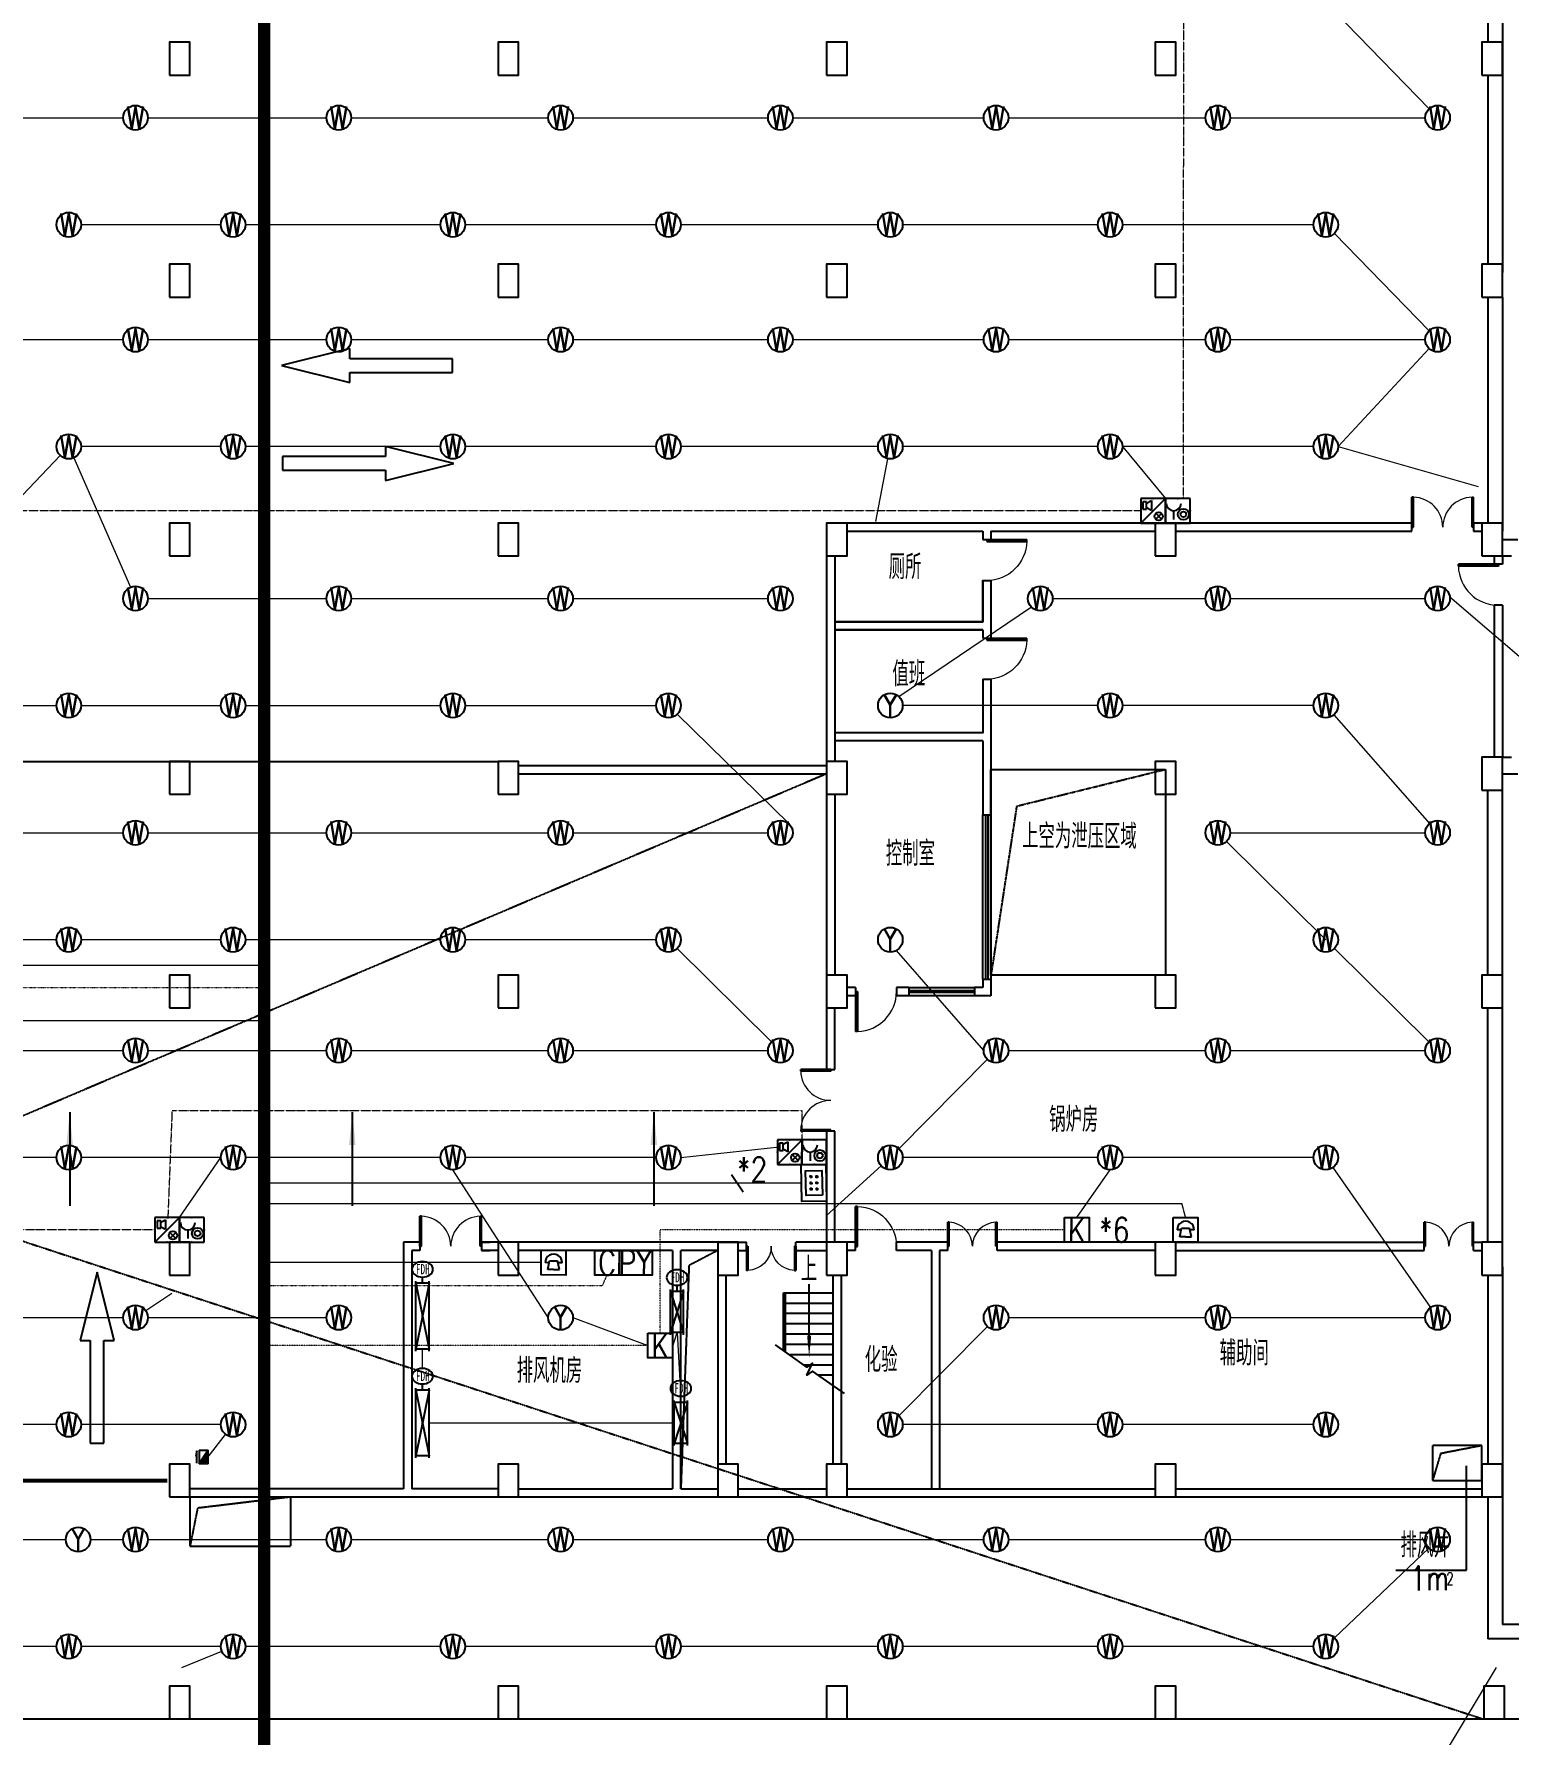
# Model space of a CAD drawing. Extents: x -781653 to 929899, y -292639 to -18670.
# Drawn here: x 219407 to 255291, y -207773 to -166402 of the extents above; entities that cross this region are included whole.
import ezdxf
from ezdxf.enums import TextEntityAlignment as Align

# ---------------------------------------------------------------- set-up
doc = ezdxf.new("R2010")
doc.units = 0
doc.header["$LTSCALE"] = 10
doc.header["$MEASUREMENT"] = 0
for name, pattern in [('ACAD_ISO11W100', [33.5, 12, -3, 12, -3, 0.5, -3]), ('DASH', [0.35, 0.25, -0.1]), ('DASHDOT', [1, 0.5, -0.25, 0, -0.25]), ('DASHED', [0.75, 0.5, -0.25]), ('DIVIDE2', [0.625, 0.25, -0.125, 0, -0.125, 0, -0.125])]:
    doc.linetypes.add(name, pattern=pattern)
doc.layers.get('0').update_dxf_attribs({"linetype": 'CONTINUOUS'})
for name, color, linetype in [('A-STAIRS', 9, 'CONTINUOUS'), ('AC-DUCT', 4, 'CONTINUOUS'), ('COLUMN', 1, 'CONTINUOUS'), ('DIM_ELEV', 3, 'CONTINUOUS'), ('DIM_SYMB', 3, 'CONTINUOUS'), ('K-防火阀', 7, 'CONTINUOUS'), ('RD-equip', 3, 'CONTINUOUS'), ('RD-text', 4, 'CONTINUOUS'), ('STAIR', 9, 'CONTINUOUS'), ('TEXT', 7, 'CONTINUOUS'), ('wall', 8, 'CONTINUOUS'), ('WINDOW', 4, 'CONTINUOUS'), ('结构墙', 7, 'CONTINUOUS'), ('行车方向', 4, 'CONTINUOUS'), ('行车线', 207, 'CONTINUOUS')]:
    doc.layers.add(name, color=color, linetype=linetype)
doc.layers.add('RD-line', color=2, linetype='CONTINUOUS', lineweight=0)
doc.styles.add('FS1', font='txt4', dxfattribs={"width": 0.8, "bigfont": 'fstxt'})
doc.styles.add('FS2', font='tjromans.shx', dxfattribs={"width": 0.8, "bigfont": 'tjhztxt.shx'})
doc.styles.add('K-KHZ', font='', dxfattribs={"width": 0.8})
doc.styles.get("Standard").update_dxf_attribs({"font": 'GBENOR', "bigfont": 'GBCBIG'})
doc.styles.get('K-KHZ').set_extended_font_data('SimSun')

# ---------------------------------------------------------------- blocks, each defined once
blk = doc.blocks.new('$DorLib2D$00000002')
for p, q in [((-0.5, 0), (-0.5, 0.4875)), ((-0.475, 0.4875), (-0.5, 0.4875)), ((-0.475, 0), (-0.475, 0.4875)), ((0.475, 0), (0.475, 0.4875)), ((0.475, 0.4875), (0.5, 0.4875)), ((0.5, 0), (0.5, 0.4875)), ((-0.5, 0), (-0.475, 0)), ((0.5, 0), (0.475, 0))]:
    blk.add_line(p, q)
at = {"lineweight": 13}
for centre, start, end in [((-0.4875, 0), 0, 88.53072), ((0.4875, 0), 91.46928, 180)]:
    blk.add_arc(centre, 0.4875, start, end, dxfattribs=at)
blk = doc.blocks.new('A$C24C54C7C')
at = {"layer": 'DIM_SYMB', "linetype": 'ByBlock'}
blk.add_lwpolyline([(1681, 0), (903, 550), (766, 454), (902, 743), (765, 647), (0, 1188)], dxfattribs=at)
at = {"layer": 'STAIR', "linetype": 'ByBlock'}
for p, q in [((196, 2455), (1396, 2455)), ((196, 1049), (196, 2455)), ((196, 2205), (1396, 2205)), ((246, 1014), (246, 2455)), ((196, 1955), (1396, 1955)), ((196, 1705), (1396, 1705)), ((196, 1455), (1396, 1455)), ((196, 1205), (1396, 1205)), ((330, 955), (1396, 955)), ((683, 705), (1396, 705)), ((1037, 455), (1396, 455))]:
    blk.add_line(p, q, dxfattribs=at)
blk.add_lwpolyline([(821, 1155), (821, 2665)], dxfattribs=at)
blk.add_lwpolyline([(821, 895, 0, 100, 0), (821, 1415, 200, 200, 0)], format="xyseb", dxfattribs=at)
blk = doc.blocks.new('_ARROW')
blk.add_solid([(0, 0), (-1, 0.1), (-1, -0.1)])
blk = doc.blocks.new('A$C1C157CE4')
at = {"layer": '行车线', "linetype": 'DASH', "ltscale": 3000}
for points in [[(4167, 2967), (1667, 2967), (1667, 3217), (0, 2800), (1667, 2383), (1667, 2633), (4167, 2633)], [(2531, 833), (2531, 583), (31, 583), (31, 250), (2531, 250), (2531, 0), (4198, 417)]]:
    blk.add_lwpolyline(points, close=True, dxfattribs=at)
blk = doc.blocks.new('A$C0FE76EBE')
at = {"layer": 'COLUMN'}
for points in [[(-204487, 18747), (-203987, 18747), (-203987, 19547), (-204487, 19547)], [(-196487, 18747), (-195987, 18747), (-195987, 19547), (-196487, 19547)], [(-188487, 18747), (-187987, 18747), (-187987, 19547), (-188487, 19547)], [(-180487, 18747), (-179987, 18747), (-179987, 19547), (-180487, 19547)], [(-172537, 18747), (-172037, 18747), (-172037, 19547), (-172537, 19547)], [(-204487, 13347), (-203987, 13347), (-203987, 14147), (-204487, 14147)], [(-196487, 13347), (-195987, 13347), (-195987, 14147), (-196487, 14147)], [(-188487, 13347), (-187987, 13347), (-187987, 14147), (-188487, 14147)], [(-180487, 13347), (-179987, 13347), (-179987, 14147), (-180487, 14147)], [(-172537, 13347), (-172037, 13347), (-172037, 14147), (-172537, 14147)], [(-204487, 7047), (-203987, 7047), (-203987, 7847), (-204487, 7847)], [(-196487, 7047), (-195987, 7047), (-195987, 7847), (-196487, 7847)], [(-188487, 7047), (-187987, 7047), (-187987, 7847), (-188487, 7847)], [(-180487, 7047), (-179987, 7047), (-179987, 7847), (-180487, 7847)], [(-172537, 7047), (-172037, 7047), (-172037, 7847), (-172537, 7847)], [(-172537, 1347), (-172037, 1347), (-172037, 2147), (-172537, 2147)], [(-204487, 1247), (-203987, 1247), (-203987, 2047), (-204487, 2047)], [(-196487, 1247), (-195987, 1247), (-195987, 2047), (-196487, 2047)], [(-188487, 1247), (-187987, 1247), (-187987, 2047), (-188487, 2047)], [(-180487, 1247), (-179987, 1247), (-179987, 2047), (-180487, 2047)], [(-204487, -3953), (-203987, -3953), (-203987, -3153), (-204487, -3153)], [(-196487, -3953), (-195987, -3953), (-195987, -3153), (-196487, -3153)], [(-188487, -3953), (-187987, -3953), (-187987, -3153), (-188487, -3153)], [(-180487, -3953), (-179987, -3953), (-179987, -3153), (-180487, -3153)], [(-172537, -3953), (-172037, -3953), (-172037, -3153), (-172537, -3153)], [(-204487, -10453), (-203987, -10453), (-203987, -9653), (-204487, -9653)], [(-196487, -10453), (-195987, -10453), (-195987, -9653), (-196487, -9653)], [(-191137, -10453), (-190637, -10453), (-190637, -9653), (-191137, -9653)], [(-188487, -10453), (-187987, -10453), (-187987, -9653), (-188487, -9653)], [(-180487, -10453), (-179987, -10453), (-179987, -9653), (-180487, -9653)], [(-172537, -10453), (-172037, -10453), (-172037, -9653), (-172537, -9653)], [(-204487, -15853), (-203987, -15853), (-203987, -15053), (-204487, -15053)], [(-196487, -15853), (-195987, -15853), (-195987, -15053), (-196487, -15053)], [(-191137, -15853), (-190637, -15853), (-190637, -15053), (-191137, -15053)], [(-188487, -15853), (-187987, -15853), (-187987, -15053), (-188487, -15053)], [(-180487, -15853), (-179987, -15853), (-179987, -15053), (-180487, -15053)], [(-172537, -15853), (-172037, -15853), (-172037, -15053), (-172537, -15053)], [(-204487, -21253), (-203987, -21253), (-203987, -20453), (-204487, -20453)], [(-196487, -21253), (-195987, -21253), (-195987, -20453), (-196487, -20453)], [(-188487, -21253), (-187987, -21253), (-187987, -20453), (-188487, -20453)], [(-180487, -21253), (-179987, -21253), (-179987, -20453), (-180487, -20453)], [(-172487, -21253), (-171987, -21253), (-171987, -20453), (-172487, -20453)]]:
    blk.add_lwpolyline(points, close=True, dxfattribs=at)
at = {"layer": '结构墙', "linetype": 'ByBlock'}
for p, q in [((-172387, 24147), (-172387, 19547)), ((-172037, 24347), (-172037, 13947)), ((-172387, 18747), (-172387, 14147)), ((-172387, 13347), (-172387, 7847)), ((-172037, 13347), (-172037, 7647)), ((-172387, -3153), (-172387, 1347)), ((-172037, -9653), (-172037, 1547)), ((-172387, -9653), (-172387, -3953)), ((-172037, -10253), (-172037, -18953)), ((-172387, -10453), (-172387, -15053)), ((-172387, -15853), (-172387, -19303)), ((-171337, -18953), (-172037, -18953)), ((-171337, -19303), (-172387, -19303))]:
    blk.add_line(p, q, dxfattribs=at)
at = {"layer": '结构墙'}
for p, q in [((-172037, 7447), (-171662, 7447)), ((-172037, 7047), (-171812, 7047)), ((-172037, 2147), (-171812, 2147)), ((-172037, 1747), (-171662, 1747))]:
    blk.add_line(p, q, dxfattribs=at)
blk = doc.blocks.new('$DorLib2D$00000001')
for p, q in [((0.45, 0.975), (0.5, 0.975)), ((0.45, 0), (0.45, 0.975)), ((0.5, 0), (0.5, 0.975)), ((0.5, 0), (0.45, 0))]:
    blk.add_line(p, q)
at = {"lineweight": 13}
blk.add_arc((0.475, 0), 0.975, 91.4693, 180, dxfattribs=at)
blk = doc.blocks.new('A$C39E649AF')
at = {"layer": 'TEXT', "style": 'FS2', "width": 0.7}
for s, height, p in [('m', 600, (179, 0)), ('2', 300, (481, 220))]:
    blk.add_text(s, height=height, rotation=0.1611, dxfattribs=at).set_placement(p, align=Align.BOTTOM_CENTER)
blk = doc.blocks.new('yy')
at = {"layer": 'RD-equip'}
blk.add_circle((0, 0), 200, dxfattribs=at)
at = {"layer": 'RD-equip', "color": 4, "style": 'FS1', "width": 0.8}
blk.add_attdef('Y', text='', height=360, dxfattribs=at).set_placement((0, 0), align=Align.MIDDLE)
blk = doc.blocks.new('SB')
at = {"linetype": 'Continuous'}
blk.add_hatch(color=256, dxfattribs=at).paths.add_polyline_path([(0, 110), (0, -110), (330, -110)])
for p, q in [((0, 110), (330, -110)), ((330, 110), (0, 110)), ((0, -110), (0, 110)), ((17, 166), (313, 166)), ((313, 166), (172, 193)), ((330, 110), (330, -110)), ((0, -110), (330, -110))]:
    blk.add_line(p, q, dxfattribs=at)
blk = doc.blocks.new('$equip$00001630')
for p, q in [((-0.5, 0), (-0.5, -1)), ((0.5, 0), (-0.5, 0)), ((0.5, -1), (0.5, 0)), ((-0.169, -0.5), (-0.169, -0.85)), ((-0.5, -1), (0.5, -1))]:
    blk.add_line(p, q)
for radius in [0.226, 0.113]:
    blk.add_circle((0.227, -0.64), radius)
blk.add_arc((-0.169, -0.2), 0.3, 180, 0)
for p in [(0, 0), (-0.5, -0.5), (0.5, -0.5), (0, -1)]:
    blk.add_point(p)
at = {"flags": 9}
blk.add_attdef('A', (0, 0), '', height=0.00002, dxfattribs=at)
blk.add_attdef('B', text='', height=0.4, dxfattribs=at).set_placement((0.884, -0.7), align=Align.MIDDLE_CENTER)
blk = doc.blocks.new('$equip$00001636')
for p, q in [((0.5, 0), (-0.5, 0)), ((0.5, 0), (-0.5, -1)), ((-0.5, 0), (-0.5, -1)), ((0.5, -1), (0.5, 0)), ((-0.417, -0.135, 0), (-0.417, -0.435, 0)), ((-0.269, -0.135, 0), (-0.417, -0.135, 0)), ((-0.417, -0.435, 0), (-0.269, -0.435, 0)), ((-0.269, -0.185, 0), (-0.069, -0.085, 0)), ((-0.269, -0.435, 0), (-0.269, -0.135, 0)), ((-0.069, -0.485, 0), (-0.269, -0.385, 0)), ((-0.069, -0.085, 0), (-0.069, -0.485, 0)), ((0.105, -0.602), (0.344, -0.841)), ((0.105, -0.841), (0.344, -0.602)), ((-0.5, -1), (0.5, -1))]:
    blk.add_line(p, q)
blk.add_circle((0.225, -0.722), 0.169)
for p in [(0, 0), (-0.5, -0.5), (0.5, -0.5), (0, -1)]:
    blk.add_point(p)
at = {"flags": 9}
blk.add_attdef('A', (0, 0), '', height=0.00002, dxfattribs=at)
blk.add_attdef('B', text='', height=0.4, dxfattribs=at).set_placement((0.884, -0.7), align=Align.MIDDLE_CENTER)
blk = doc.blocks.new('sdfgsdgsdgdsg')
at = {"layer": 'RD-equip', "xscale": 600, "yscale": 600, "zscale": 600, "rotation": 359.9999999999889}
for name, p in [('$equip$00001636', (-300, 600)), ('$equip$00001630', (300, 600))]:
    blk.add_blockref(name, p, dxfattribs=at)
blk = doc.blocks.new('XFDH')
at = {"color": 4}
for p, q in [((-73, 0), (-139, 0)), ((-94, -111), (-67, 29)), ((-67, 29), (62, 29)), ((94, -111), (62, 29)), ((139, 0), (71, 0)), ((0, -111), (-94, -111)), ((0, -111), (94, -111))]:
    blk.add_line(p, q, dxfattribs=at)
blk.add_ellipse((0, 0), major_axis=(98.3, 98.3), ratio=1, start_param=5.497787, end_param=8.63938, dxfattribs=at)
at = {"layer": 'RD-equip'}
blk.add_lwpolyline([(-201, 200), (199, 200), (199, -200), (-201, -200)], close=True, dxfattribs=at)
blk = doc.blocks.new('FI1600K')
at = {"layer": 'K-防火阀'}
for p, q in [((160, 1600), (160, 1750)), ((0, -50), (0, 1650)), ((320, 1600), (0, 0)), ((0, 1600), (320, 0)), ((0, 1600), (320, 1600)), ((320, -50), (320, 1650)), ((0, 0), (320, 0))]:
    blk.add_line(p, q, dxfattribs=at)
at = {"layer": 'K-防火阀', "const_width": 25}
blk.add_lwpolyline([(148, 801, 1), (172, 801, 1)], format="xyb", close=True, dxfattribs=at)
at = {"layer": 'K-防火阀'}
blk.add_ellipse((160, 1940), major_axis=(255, 0), ratio=0.74203, dxfattribs=at)
at = {"layer": 'K-防火阀', "style": 'K-KHZ', "width": 0.65, "flags": 4}
blk.add_attdef('F', text='', height=250, dxfattribs=at).set_placement((160, 1820), align=Align.CENTER)
blk = doc.blocks.new('FI1000K')
at = {"layer": 'K-防火阀'}
for p, q in [((0, -50), (0, 1050)), ((320, 1000), (0, 0)), ((0, 1000), (320, 0)), ((0, 1000), (320, 1000)), ((160, 1000), (160, 1150)), ((320, -50), (320, 1050)), ((0, 0), (320, 0))]:
    blk.add_line(p, q, dxfattribs=at)
at = {"layer": 'K-防火阀', "const_width": 25}
blk.add_lwpolyline([(148, 500, 1), (172, 500, 1)], format="xyb", close=True, dxfattribs=at)
at = {"layer": 'K-防火阀'}
blk.add_ellipse((160, 1340), major_axis=(255, 0), ratio=0.74203, dxfattribs=at)
at = {"layer": 'K-防火阀', "style": 'K-KHZ', "width": 0.65, "flags": 4}
blk.add_attdef('F', text='', height=250, dxfattribs=at).set_placement((160, 1220), align=Align.CENTER)
blk = doc.blocks.new('dafsdgdgdfgh')
at = {"layer": 'RD-equip'}
blk.add_lwpolyline([(300, 400), (300, 0), (-300, 0), (-300, 400)], close=True, dxfattribs=at)
at = {"layer": 'RD-text'}
for points in [[(200, 333), (200, 67), (-200, 67), (-200, 333)], [(-113, 257), (-87, 257), (-87, 237), (-113, 237)], [(-113, 163), (-87, 163), (-87, 143), (-113, 143)], [(-13, 257), (13, 257), (13, 237), (-13, 237)], [(-13, 163), (13, 163), (13, 143), (-13, 143)], [(87, 257), (113, 257), (113, 237), (87, 237)], [(87, 163), (113, 163), (113, 143), (87, 143)]]:
    blk.add_lwpolyline(points, close=True, dxfattribs=at)

msp = doc.modelspace()

# ---------------------------------------------------------------- linework, layer by layer
at = {"layer": 'A-STAIRS', "linetype": 'DASH', "ltscale": 5}
for p, q in [((238703.8, -184405.1), (184653.8, -207405.1)), ((254653.8, -207405.1), (184653.8, -184506.4))]:
    msp.add_line(p, q, dxfattribs=at)
at = {"layer": 'A-STAIRS', "linetype": 'DASH'}
for p, q in [((223203.8, -202005.1), (223203.8, -203205.1)), ((225653.8, -202005.1), (225653.8, -203205.1)), ((223203.8, -203205.1), (225653.8, -203205.1))]:
    msp.add_line(p, q, dxfattribs=at)
at = {"layer": 'A-STAIRS', "linetype": 'DASH', "ltscale": 5}
msp.add_lwpolyline([(242703.8, -184305.1), (246953.8, -184305.1), (246953.8, -189305.1), (242703.8, -189305.1)], close=True, dxfattribs=at)
msp.add_lwpolyline([(246953.8, -184305.1), (243328.3, -185200.7), (242703.8, -189305.1)], dxfattribs=at)
at = {"layer": 'A-STAIRS', "linetype": 'DASH'}
msp.add_lwpolyline([(253453.8, -201605.1), (254653.8, -201605.1), (254653.8, -200755.1), (253453.8, -200755.1)], close=True, dxfattribs=at)
for points in [[(254653.8, -200755.1), (253649.8, -200949.4), (253453.8, -201605.1)], [(225653.8, -202005.1), (223389.4, -202277), (223203.8, -203205.1)]]:
    msp.add_lwpolyline(points, dxfattribs=at)
at = {"layer": 'DIM_ELEV', "linetype": 'ByBlock'}
for points in [[(220275.9, -192642), (220275.9, -194921.6)], [(227156.2, -192642), (227156.2, -194921.6)], [(234497.1, -192642), (234497.1, -194921.6)]]:
    msp.add_lwpolyline(points, dxfattribs=at)
at = {"layer": 'RD-equip', "color": 4}
msp.add_line((236384.4, -194155.6), (236675.2, -194578.1), dxfattribs=at)
at = {"layer": 'RD-equip'}
for points in [[(244494.9, -195205.2), (245094.9, -195207.3), (245092.7, -195807.3), (244492.7, -195805.1)], [(233058.9, -196003.5), (233658.9, -196005.7), (233656.7, -196605.7), (233056.7, -196603.5)], [(233658.9, -196005.7), (234458.9, -196008.6), (234456.7, -196608.6), (233656.7, -196605.7)], [(234353.8, -198018), (234953.8, -198020.2), (234951.6, -198620.2), (234351.6, -198618)]]:
    msp.add_lwpolyline(points, close=True, dxfattribs=at)
at = {"layer": 'RD-line', "color": 1, "linetype": 'ACAD_ISO11W100', "ltscale": 0.05}
for p, q in [((247390, -161206.2), (247384.5, -177706.2)), ((246352.9, -178005.9), (215904.5, -178005.9)), ((222768.1, -192605.1), (222665.1, -195230.1, 0)), ((238104, -192605.1), (222768.1, -192605.1)), ((238104, -193312), (238104, -192605.1)), ((222352.9, -195505.9), (215788.5, -195505.9))]:
    msp.add_line(p, q, dxfattribs=at)
at = {"layer": 'RD-line'}
for p, q in [((251063.4, -165858.3), (253368.2, -168225.3)), ((217927.4, -168440.3), (221577.9, -168440.3)), ((222177.9, -168440.3), (226527.4, -168440.3)), ((227127.4, -168440.3), (231927.4, -168440.3)), ((232527.4, -168440.3), (237277.4, -168440.3)), ((237877.4, -168440.3), (242527.4, -168440.3)), ((243127.4, -168440.3), (247927.4, -168440.3)), ((248527.4, -168440.3), (253277.4, -168440.3)), ((223954.1, -171043.4), (220554.1, -171043.4)), ((229304.1, -171043.4), (224554.1, -171043.4)), ((234554.1, -171043.4), (229904.1, -171043.4)), ((239954.1, -171043.4), (235154.1, -171043.4)), ((245304.1, -171043.4), (240554.1, -171043.4)), ((250554.1, -171043.4), (245904.1, -171043.4)), ((251063.4, -171258.3), (253368.2, -173625.3)), ((217927.4, -173840.3), (221577.9, -173840.3)), ((222177.9, -173840.3), (226527.4, -173840.3)), ((227127.4, -173840.3), (231927.4, -173840.3)), ((232527.4, -173840.3), (237277.4, -173840.3)), ((237877.4, -173840.3), (242527.4, -173840.3)), ((243127.4, -173840.3), (247927.4, -173840.3)), ((248527.4, -173840.3), (253277.4, -173840.3)), ((251154.1, -176443.4), (253373, -174059.8)), ((223954.1, -176443.4), (220554.1, -176443.4)), ((229304.1, -176443.4), (224554.1, -176443.4)), ((234554.1, -176443.4), (229904.1, -176443.4)), ((239954.1, -176443.4), (235154.1, -176443.4)), ((245304.1, -176443.4), (240554.1, -176443.4)), ((250554.1, -176443.4), (245904.1, -176443.4)), ((245904.1, -176443.4), (246953, -177706.1)), ((251154.1, -176443.4), (254563.8, -177415.7)), ((217834.4, -178983), (220047.2, -176660.6)), ((220374.8, -176718.1), (221757.2, -179865.6)), ((239903.8, -178265.1), (240197.5, -176738)), ((222177.9, -180140.3), (226527.4, -180140.3)), ((227127.4, -180140.3), (231927.4, -180140.3)), ((232527.4, -180140.3), (237277.4, -180140.3)), ((243693.9, -180353.6), (240465, -182530)), ((244204.8, -180140.3), (247927.4, -180140.3)), ((248527.4, -180140.3), (253277.4, -180140.3)), ((253874.1, -180095.3), (256953.3, -182743.4)), ((215304.1, -182743.4), (219954.1, -182743.4)), ((220554.1, -182743.4), (223954.1, -182743.4)), ((224554.1, -182743.4), (229304.1, -182743.4)), ((229904.1, -182743.4), (234554.1, -182743.4)), ((245304.1, -182743.4), (240554.1, -182743.4)), ((250554.1, -182743.4), (245904.1, -182743.4)), ((235068.1, -182953.7), (237787.7, -185626.3)), ((251052.2, -182968.7), (253379.3, -185615)), ((217927.4, -185840.3), (221577.9, -185840.3)), ((222177.9, -185840.3), (226527.4, -185840.3)), ((227127.4, -185840.3), (231927.4, -185840.3)), ((232527.4, -185840.3), (237277.4, -185840.3)), ((248440.5, -186051.4), (250854.1, -188443.4)), ((248527.4, -185840.3), (253277.4, -185840.3)), ((219954.1, -188443.4), (215304.1, -188443.4)), ((223954.1, -188443.4), (220554.1, -188443.4)), ((229304.1, -188443.4), (224554.1, -188443.4)), ((234554.1, -188443.4), (229904.1, -188443.4)), ((235067.3, -188654.5), (237364.3, -190929.2)), ((242527.4, -191140.3), (240400.8, -188705.1)), ((251067.3, -188654.5), (253364.3, -190929.2)), ((187752, -190407.7), (225007.6, -190407.7)), ((217927.4, -191140.3), (221577.9, -191140.3)), ((222177.9, -191140.3), (226527.4, -191140.3)), ((227127.4, -191140.3), (231927.4, -191140.3)), ((232527.4, -191140.3), (237277.4, -191140.3)), ((242616.5, -191353.6), (240465, -193530)), ((243127.4, -191140.3), (247927.4, -191140.3)), ((248527.4, -191140.3), (253277.4, -191140.3)), ((235154.1, -193743.4), (237553.9, -193482.6, 0)), ((219954.1, -193743.4), (215304.1, -193743.4)), ((223954.1, -193743.4), (220554.1, -193743.4)), ((222953, -195206.1), (223954.1, -193743.4)), ((229304.1, -193743.4), (224554.1, -193743.4)), ((234554.1, -193743.4), (229904.1, -193743.4)), ((238703.8, -195155.1), (240032.3, -193945.4)), ((245304.1, -193743.4), (240554.1, -193743.4)), ((250554.1, -193743.4), (245904.1, -193743.4)), ((251026, -193989.3), (253405.6, -197394.4)), ((238095.1, -194366.9), (225007.6, -194366.9)), ((231927.4, -197640.3), (229607.1, -194043.4)), ((244794.9, -195206.2), (245604.1, -194043.4)), ((222763.8, -197055.1), (222128.2, -197474.9)), ((217927.4, -197640.3), (221577.9, -197640.3)), ((222177.9, -197640.3), (226527.4, -197640.3)), ((232527.4, -197640.3), (234352.7, -198318)), ((243127.4, -197640.3), (247927.4, -197640.3)), ((248527.4, -197640.3), (253277.4, -197640.3)), ((234953.8, -198362.5), (235061.7, -198004.8)), ((235061.7, -198004.8), (235132.9, -199176.2)), ((242616.5, -197853.6), (240465, -200030)), ((228863.8, -198876), (228863.8, -198405.1)), ((234993.8, -200204.6), (229023.8, -200205.1)), ((219954.1, -200243.4), (217893.2, -200243.4)), ((223954.1, -200243.4), (220554.1, -200243.4)), ((223648.4, -201030.1), (224069, -200484.5)), ((245304.1, -200243.4), (240554.1, -200243.4)), ((250554.1, -200243.4), (245904.1, -200243.4)), ((217927.4, -203040.3), (220183.3, -203040.3)), ((220783.3, -203040.3), (221577.9, -203040.3)), ((222177.9, -203040.3), (226527.4, -203040.3)), ((227127.4, -203040.3), (231927.4, -203040.3)), ((232527.4, -203040.3), (237277.4, -203040.3)), ((237877.4, -203040.3), (242527.4, -203040.3)), ((243127.4, -203040.3), (247927.4, -203040.3)), ((248527.4, -203040.3), (253277.4, -203040.3)), ((251071, -205436.1), (253360.6, -203247.6)), ((219954.1, -205643.4), (215304.1, -205643.4)), ((223954.1, -205643.4), (220554.1, -205643.4)), ((223003.8, -206155.1), (223976.5, -205757)), ((229304.1, -205643.4), (224554.1, -205643.4)), ((234554.1, -205643.4), (229904.1, -205643.4)), ((239954.1, -205643.4), (235154.1, -205643.4)), ((245304.1, -205643.4), (240554.1, -205643.4)), ((250554.1, -205643.4), (245904.1, -205643.4)), ((255003.8, -206155.1), (253782.2, -208183.3))]:
    msp.add_line(p, q, dxfattribs=at)
at = {"layer": 'RD-line', "color": 1, "linetype": 'DASH'}
for p, q in [((189674.7, -189059.2), (225007.6, -189059.2)), ((247357, -194872.4), (225007.6, -194872.4)), ((247442.8, -195205.2), (247357, -194872.4)), ((231756.4, -196301.9), (225007.6, -196301.9))]:
    msp.add_line(p, q, dxfattribs=at)
at = {"layer": 'RD-line', "color": 1, "linetype": 'DIVIDE2'}
for p, q in [((194704.9, -189605.1), (225007.6, -189605.1)), ((225007.6, -196854.5), (233250.6, -196854.5)), ((233250.6, -196854.5), (233356.7, -196604.6))]:
    msp.add_line(p, q, dxfattribs=at)
at = {"layer": 'RD-line', "color": 1, "linetype": 'DASHDOT'}
for p, q in [((234653.8, -198019.1), (234653.8, -195505.1)), ((244493.8, -195505.1), (234653.8, -195505.1)), ((234352.7, -198318), (225007.6, -198318))]:
    msp.add_line(p, q, dxfattribs=at)
at = {"layer": 'RD-line', "linetype": 'DASHED', "const_width": 300}
msp.add_lwpolyline([(225007.6, -210176.1), (225007.6, -138593.3)], dxfattribs=at)
at = {"layer": 'STAIR'}
for p, q in [((216603.8, -184105.1), (230703.8, -184105.1)), ((184653.8, -207405.1), (255853.8, -207405.1))]:
    msp.add_line(p, q, dxfattribs=at)
at = {"layer": 'STAIR', "linetype": 'DASH'}
msp.add_lwpolyline([(236053.8, -196005.1), (235351.7, -196372), (235153.8, -201805.1)], dxfattribs=at)
at = {"layer": 'TEXT'}
for p, q in [((254278.5, -203783.4), (254278.5, -201243.6)), ((252560, -203783.4), (254278.5, -203783.4))]:
    msp.add_line(p, q, dxfattribs=at)
at = {"layer": 'wall', "linetype": 'ByBlock'}
for p, q in [((252953.8, -178305.1), (239203.8, -178305.1)), ((252953.8, -178505.1), (252953.8, -178305.1)), ((254453.8, -178305.1), (254453.8, -178505.1)), ((254653.8, -178305.1), (254453.8, -178305.1)), ((239203.8, -178505.1), (242503.8, -178505.1)), ((242703.8, -178505.1), (246703.8, -178505.1)), ((247203.8, -178505.1), (252953.8, -178505.1)), ((254453.8, -178505.1), (254653.8, -178505.1)), ((238703.8, -179105.1), (238703.8, -184105.1)), ((238903.8, -179105.1), (238903.8, -184105.1)), ((238703.8, -184905.1), (238703.8, -191605.4)), ((238903.8, -184905.1), (238903.8, -189305.1)), ((238903.8, -191605.4), (238903.8, -190105.1)), ((238703.8, -191605.4), (238903.8, -191605.4)), ((238903.8, -193105.4), (238703.8, -193105.4)), ((238703.8, -193105.4), (238703.8, -195805.1)), ((238903.8, -195805.1), (238903.8, -193105.4)), ((228803.8, -195805.1), (228803.8, -196005.1)), ((230303.8, -195805.1), (230303.8, -196005.1)), ((230303.8, -195805.1), (230503.8, -195805.1)), ((230303.8, -196005.1), (230503.8, -196005.1)), ((234953.8, -196005.1), (234953.8, -201805.1)), ((235153.8, -201805.1), (235153.8, -196005.1)), ((236053.8, -195805.1), (236753.8, -195805.1)), ((236053.8, -196005.1), (236053.8, -201805.1)), ((236553.8, -196005.1), (236753.8, -196005.1)), ((236753.8, -196005.1), (236753.8, -195805.1)), ((237953.8, -196005.1), (237953.8, -195805.1)), ((238703.8, -195805.1), (237953.8, -195805.1)), ((237953.8, -196005.1), (238703.8, -196005.1)), ((241253.8, -196005.1), (241253.8, -201805.1)), ((241453.8, -196005.1), (241453.8, -201805.1)), ((241653.8, -196005.1), (241653.8, -195805.1)), ((242853.8, -196005.1), (242853.8, -195805.1)), ((253253.8, -196005.1), (253253.8, -195805.1)), ((254453.8, -196005.1), (254453.8, -195805.1)), ((236253.8, -201205.1), (236253.8, -196605.1)), ((238853.8, -196605.1), (238853.8, -201205.1)), ((239053.8, -196605.1), (239053.8, -201205.1)), ((228403.8, -201805.1), (223203.8, -201805.1)), ((230703.8, -201805.1), (228603.8, -201805.1)), ((231203.8, -201805.1), (234953.8, -201805.1)), ((235153.8, -201805.1), (236053.8, -201805.1)), ((236553.8, -201805.1), (238703.8, -201805.1)), ((239203.8, -201805.1), (246703.8, -201805.1)), ((247203.8, -201805.1), (254653.8, -201805.1)), ((223203.8, -202005.1), (254653.8, -202005.1))]:
    msp.add_line(p, q, dxfattribs=at)
at = {"layer": 'wall'}
for p, q in [((242503.8, -178505.1), (242503.8, -178705.1)), ((242503.8, -178705.1), (242703.8, -178705.1)), ((242703.8, -178505.1), (242703.8, -178705.1)), ((254953.8, -179105.1), (254953.8, -179305.1)), ((255153.8, -179105.1), (255153.8, -179305.1)), ((255153.8, -179305.1), (254953.8, -179305.1)), ((242503.8, -179705.1), (242703.8, -179705.1)), ((242703.8, -179705.1), (242703.8, -181105.1)), ((255153.8, -180305.1), (254953.8, -180305.1)), ((254953.8, -180305.1), (254953.8, -184005.1)), ((255153.8, -180305.1), (255153.8, -184005.1)), ((242503.8, -181105.1), (242703.8, -181105.1)), ((242503.8, -182105.1), (242703.8, -182105.1)), ((242703.8, -182105.1), (242703.8, -185405.1)), ((242503.8, -183605.1), (238903.8, -183605.1)), ((242503.8, -183605.1), (242503.8, -185405.1)), ((231203.8, -184205.1), (238703.8, -184205.1)), ((231203.8, -184405.1), (238703.8, -184405.1)), ((242503.8, -185405.1), (242703.8, -185405.1)), ((242503.8, -189405.1), (242703.8, -189405.1)), ((242503.8, -189405.1), (242503.8, -189605.1)), ((242703.8, -189405.1), (242703.8, -189805.1)), ((239403.8, -189605.1), (239203.8, -189605.1)), ((239403.8, -189805.1), (239203.8, -189805.1)), ((239403.8, -189605.1), (239403.8, -189805.1)), ((240403.8, -189605.1), (240403.8, -189805.1)), ((240703.8, -189605.1), (240403.8, -189605.1)), ((240703.8, -189805.1), (240403.8, -189805.1)), ((240703.8, -189605.1), (240703.8, -189805.1)), ((242303.8, -189605.1), (242303.8, -189805.1)), ((242503.8, -189605.1), (242303.8, -189605.1)), ((242703.8, -189805.1), (242303.8, -189805.1)), ((228403.8, -195805.1), (228403.8, -201805.1)), ((228803.8, -195805.1), (228403.8, -195805.1)), ((228603.8, -196005.1), (228603.8, -201805.1)), ((228803.8, -196005.1), (228603.8, -196005.1)), ((236053.8, -195805.1), (230303.8, -195805.1)), ((230703.8, -196005.1), (230303.8, -196005.1)), ((234953.8, -196005.1), (231203.8, -196005.1)), ((236053.8, -196005.1), (235153.8, -196005.1)), ((239403.8, -195805.1), (239203.8, -195805.1)), ((239403.8, -196005.1), (239203.8, -196005.1)), ((239403.8, -196005.1), (239403.8, -195805.1)), ((241653.8, -195805.1), (240403.8, -195805.1)), ((240403.8, -196005.1), (240403.8, -195805.1)), ((241253.8, -196005.1), (240403.8, -196005.1)), ((241653.8, -196005.1), (241453.8, -196005.1)), ((246703.8, -195805.1), (242853.8, -195805.1)), ((246703.8, -196005.1), (242853.8, -196005.1)), ((247203.8, -195805.1), (253253.8, -195805.1)), ((247203.8, -196005.1), (253253.8, -196005.1)), ((254453.8, -195805.1), (254653.8, -195805.1)), ((254453.8, -196005.1), (254653.8, -196005.1))]:
    msp.add_line(p, q, dxfattribs=at)
for points in [[(242503.8, -180705.1), (238903.8, -180705.1), (238903.8, -180705.1), (242503.8, -180705.1), (242503.8, -179705.1)], [(242503.8, -180905.1), (238903.8, -180905.1), (238903.8, -180905.1), (242503.8, -180905.1)]]:
    msp.add_lwpolyline(points, close=True, dxfattribs=at)
for points in [[(242503.8, -180905.1), (242503.8, -181105.1)], [(242503.8, -182105.1), (242503.8, -183405.1), (238903.8, -183405.1)]]:
    msp.add_lwpolyline(points, dxfattribs=at)
at = {"layer": 'WINDOW', "linetype": 'ByBlock'}
for p, q in [((242503.8, -189405.1), (242503.8, -185405.1)), ((242578.8, -189405.1), (242578.8, -185405.1)), ((242628.8, -185405.1), (242628.8, -189405.1)), ((242703.8, -185405.1), (242703.8, -189405.1)), ((240703.8, -189605.1), (242303.8, -189605.1)), ((240703.8, -189680.1), (242303.8, -189680.1)), ((242303.8, -189730.1), (240703.8, -189730.1)), ((242303.8, -189805.1), (240703.8, -189805.1))]:
    msp.add_line(p, q, dxfattribs=at)
at = {"layer": 'WINDOW', "linetype": 'DASH', "ltscale": 2, "const_width": 100}
msp.add_lwpolyline([(216653.8, -201605.1), (222653.8, -201605.1)], dxfattribs=at)

# ---------------------------------------------------------------- block references
at = {"xscale": 1.499999999994123, "yscale": 1.500000000007011, "zscale": 1.5, "rotation": 271.1107268246656}
msp.add_blockref('dafsdgdgdfgh', (238095.1, -194366.9), dxfattribs=at)
at = {"layer": 'A-STAIRS', "linetype": 'ByBlock'}
msp.add_blockref('A$C24C54C7C', (237457.3, -199490.3), dxfattribs=at)
at = {"layer": 'AC-DUCT'}
ref = msp.add_blockref('FI1600K', (229023.8, -198405.1), dxfattribs=dict(at, xscale=-1))
ref.add_attrib('F', 'FDH', dxfattribs={"layer": 'K-防火阀', "height": 250, "style": 'K-KHZ', "width": 0.65, "flags": 4}).set_placement((228873.8, -196584.7), align=Align.CENTER)
ref = msp.add_blockref('FI1000K', (235221.7, -198004.8), dxfattribs=dict(at, xscale=-1))
ref.add_attrib('F', 'FDH', dxfattribs={"layer": 'K-防火阀', "height": 250, "style": 'K-KHZ', "width": 0.65, "flags": 4}).set_placement((235071.7, -196784.4), align=Align.CENTER)
ref = msp.add_blockref('FI1600K', (229023.8, -201005.1), dxfattribs=dict(at, xscale=-1))
ref.add_attrib('F', 'FDH', dxfattribs={"layer": 'K-防火阀', "height": 250, "style": 'K-KHZ', "width": 0.65, "flags": 4}).set_placement((228873.8, -199184.7), align=Align.CENTER)
ref = msp.add_blockref('FI1000K', (235313.8, -200704.6), dxfattribs=dict(at, xscale=-1))
ref.add_attrib('F', 'FDH', dxfattribs={"layer": 'K-防火阀', "height": 250, "style": 'K-KHZ', "width": 0.65, "flags": 4}).set_placement((235163.8, -199484.2), align=Align.CENTER)
at = {"layer": 'DIM_ELEV', "linetype": 'ByBlock', "xscale": -800, "yscale": 799.9999999998568, "zscale": 799.9999999999998, "rotation": 270.0000001267329}
for p in [(220275.9, -192642), (227156.2, -192642), (234497.1, -192642)]:
    msp.add_blockref('_ARROW', p, dxfattribs=at)
at = {"layer": 'RD-equip', "xscale": 1.5, "yscale": 1.5, "zscale": 1.5}
for p, values in [((221877.9, -168440.3), {'Y': 'W'}), ((226827.4, -168440.3), {'Y': 'W'}), ((232227.4, -168440.3), {'Y': 'W'}), ((237577.4, -168440.3), {'Y': 'W'}), ((242827.4, -168440.3), {'Y': 'W'}), ((248227.4, -168440.3), {'Y': 'W'}), ((253577.4, -168440.3), {'Y': 'W'}), ((220254.1, -171043.4), {'Y': 'W'}), ((224254.1, -171043.4), {'Y': 'W'}), ((229604.1, -171043.4), {'Y': 'W'}), ((234854.1, -171043.4), {'Y': 'W'}), ((240254.1, -171043.4), {'Y': 'W'}), ((245604.1, -171043.4), {'Y': 'W'}), ((250854.1, -171043.4), {'Y': 'W'}), ((221877.9, -173840.3), {'Y': 'W'}), ((226827.4, -173840.3), {'Y': 'W'}), ((232227.4, -173840.3), {'Y': 'W'}), ((237577.4, -173840.3), {'Y': 'W'}), ((242827.4, -173840.3), {'Y': 'W'}), ((248227.4, -173840.3), {'Y': 'W'}), ((253577.4, -173840.3), {'Y': 'W'}), ((220254.1, -176443.4), {'Y': 'W'}), ((224254.1, -176443.4), {'Y': 'W'}), ((229604.1, -176443.4), {'Y': 'W'}), ((234854.1, -176443.4), {'Y': 'W'}), ((240254.1, -176443.4), {'Y': 'W'}), ((245604.1, -176443.4), {'Y': 'W'}), ((250854.1, -176443.4), {'Y': 'W'}), ((221877.9, -180140.3), {'Y': 'W'}), ((226827.4, -180140.3), {'Y': 'W'}), ((232227.4, -180140.3), {'Y': 'W'}), ((237577.4, -180140.3), {'Y': 'W'}), ((243904.8, -180140.3), {'Y': 'W'}), ((248227.4, -180140.3), {'Y': 'W'}), ((253577.4, -180140.3), {'Y': 'W'}), ((220254.1, -182743.4), {'Y': 'W'}), ((224254.1, -182743.4), {'Y': 'W'}), ((229604.1, -182743.4), {'Y': 'W'}), ((234854.1, -182743.4), {'Y': 'W'}), ((240254.1, -182743.4), {'Y': 'Y'}), ((245604.1, -182743.4), {'Y': 'W'}), ((250854.1, -182743.4), {'Y': 'W'}), ((221877.9, -185840.3), {'Y': 'W'}), ((226827.4, -185840.3), {'Y': 'W'}), ((232227.4, -185840.3), {'Y': 'W'}), ((237577.4, -185840.3), {'Y': 'W'}), ((248227.4, -185840.3), {'Y': 'W'}), ((253577.4, -185840.3), {'Y': 'W'}), ((220254.1, -188443.4), {'Y': 'W'}), ((224254.1, -188443.4), {'Y': 'W'}), ((229604.1, -188443.4), {'Y': 'W'}), ((234854.1, -188443.4), {'Y': 'W'}), ((240254.1, -188443.4), {'Y': 'Y'}), ((250854.1, -188443.4), {'Y': 'W'}), ((221877.9, -191140.3), {'Y': 'W'}), ((226827.4, -191140.3), {'Y': 'W'}), ((232227.4, -191140.3), {'Y': 'W'}), ((237577.4, -191140.3), {'Y': 'W'}), ((242827.4, -191140.3), {'Y': 'W'}), ((248227.4, -191140.3), {'Y': 'W'}), ((253577.4, -191140.3), {'Y': 'W'}), ((220254.1, -193743.4), {'Y': 'W'}), ((224254.1, -193743.4), {'Y': 'W'}), ((229604.1, -193743.4), {'Y': 'W'}), ((234854.1, -193743.4), {'Y': 'W'}), ((240254.1, -193743.4), {'Y': 'W'}), ((245604.1, -193743.4), {'Y': 'W'}), ((250854.1, -193743.4), {'Y': 'W'}), ((221877.9, -197640.3), {'Y': 'W'}), ((226827.4, -197640.3), {'Y': 'W'}), ((232227.4, -197640.3), {'Y': 'Y'}), ((242827.4, -197640.3), {'Y': 'W'}), ((248227.4, -197640.3), {'Y': 'W'}), ((253577.4, -197640.3), {'Y': 'W'}), ((220254.1, -200243.4), {'Y': 'W'}), ((224254.1, -200243.4), {'Y': 'W'}), ((240254.1, -200243.4), {'Y': 'W'}), ((245604.1, -200243.4), {'Y': 'W'}), ((250854.1, -200243.4), {'Y': 'W'}), ((220483.3, -203040.3), {'Y': 'Y'}), ((221877.9, -203040.3), {'Y': 'W'}), ((226827.4, -203040.3), {'Y': 'W'}), ((232227.4, -203040.3), {'Y': 'W'}), ((237577.4, -203040.3), {'Y': 'W'}), ((242827.4, -203040.3), {'Y': 'W'}), ((248227.4, -203040.3), {'Y': 'W'}), ((253577.4, -203040.3), {'Y': 'W'}), ((220254.1, -205643.4), {'Y': 'W'}), ((224254.1, -205643.4), {'Y': 'W'}), ((229604.1, -205643.4), {'Y': 'W'}), ((234854.1, -205643.4), {'Y': 'W'}), ((240254.1, -205643.4), {'Y': 'W'}), ((245604.1, -205643.4), {'Y': 'W'}), ((250854.1, -205643.4), {'Y': 'W'})]:
    msp.add_blockref('yy', p, dxfattribs=at).add_auto_attribs(values)
at = {"layer": 'RD-equip', "xscale": 1.499999999995052, "yscale": 1.5, "zscale": 1.5, "rotation": 359.6879410014491}
for p in [(247442.7, -195505.2), (232057.9, -196303.5)]:
    msp.add_blockref('XFDH', p, dxfattribs=at)
at = {"layer": 'RD-equip', "rotation": 90}
msp.add_blockref('SB', (223538.4, -201195.1), dxfattribs=at)
at = {"layer": 'RD-line', "rotation": 359.9806934710971}
for p in [(246952.8, -178306.1), (238103.8, -193912), (222952.8, -195806.1)]:
    msp.add_blockref('sdfgsdgsdgdsg', p, dxfattribs=at)
at = {"layer": 'TEXT'}
msp.add_blockref('A$C39E649AF', (253398.7, -204453.3), dxfattribs=at)
at = {"layer": 'WINDOW', "linetype": 'ByBlock'}
for name, p, xscale, yscale, zscale, rotation in [('$DorLib2D$00000002', (253703.8, -178405.1), 1500, 1500, 1500, 359.9999999999972), ('$DorLib2D$00000001', (242600.3, -179205.1), -1000, 1000, -1000, 269.9999999999817), ('$DorLib2D$00000001', (255057.2, -179805.1), 1000, 1000, -1000, 90.00000000002262), ('$DorLib2D$00000001', (242600.3, -181605.1), -1000, 1000, -1000, 269.9999999999817), ('$DorLib2D$00000001', (239903.8, -189701.7), 1000, 1000, -1000, 180.0000000000155), ('$DorLib2D$00000002', (238803.8, -192355.4), 1500, 1500, 1500, 89.9999999999972), ('$DorLib2D$00000001', (239903.8, -195908.6), -1000, 1000, -1000, 359.9999999999901), ('$DorLib2D$00000002', (242253.8, -195905.1), 1200, 1200, 1200, 1.598721155460225e-12), ('$DorLib2D$00000002', (253853.8, -195905.1), 1200, 1200, 1200, 1.598721155460225e-12), ('$DorLib2D$00000002', (237353.8, -195905.1), -1200, 1200, 1200, 179.9999999999984)]:
    msp.add_blockref(name, p, dxfattribs=dict(at, xscale=xscale, yscale=yscale, zscale=zscale, rotation=rotation))
at = {"layer": 'WINDOW', "linetype": 'ByBlock', "xscale": 1500, "yscale": 1500, "zscale": 1500}
msp.add_blockref('$DorLib2D$00000002', (229553.8, -195905.1), dxfattribs=at)
at = {"layer": '结构墙'}
msp.add_blockref('A$C0FE76EBE', (427190.6, -186151.8), dxfattribs=at)
at = {"layer": '行车方向'}
for p, rotation in [((229627.7, -174053.8), 180), ((221360.4, -200727.9, 0), 90)]:
    msp.add_blockref('A$C1C157CE4', p, dxfattribs=dict(at, rotation=rotation))

# ---------------------------------------------------------------- texts
at = {"layer": 'RD-equip', "color": 4, "style": 'FS1', "width": 0.8}
for tag, p in [('*2', (236890.5, -194038.3)), ('K', (244793.8, -195506.2)), ('*6', (245707.3, -195506.2)), ('C', (233357.8, -196304.6)), ('PY', (234041.6, -196307.1)), ('K', (234652.7, -198319.1))]:
    msp.add_attdef(tag, text='K', height=600, rotation=359.79056, dxfattribs=at).set_placement(p, align=Align.MIDDLE)
at = {"layer": 'TEXT', "style": 'FS2', "width": 0.7}
for s, p in [('厕所', (240613.1, -179851.1)), ('值班', (240705.3, -182457.2)), ('控制室', (240744.8, -186825.7)), ('辅助间', (248872, -198984.6)), ('化验', (240031.5, -199144.4)), ('排风井', (253275.6, -203654.2)), ('1', (253100.8, -204460.9))]:
    msp.add_text(s, height=600, rotation=0.16112, dxfattribs=at).set_placement(p, align=Align.BOTTOM_CENTER)
for s, rotation, p in [('上空为泄压区域', 359.83888, (243460.5, -186223.9)), ('锅炉房', 359.83888, (244120.6, -193118.1)), ('上', 0.16112, (238074.3, -196760.6)), ('排风机房', 359.83888, (231158.1, -199226.8))]:
    msp.add_text(s, height=600, rotation=rotation, dxfattribs=at).set_placement(p)

doc.saveas('drawing.dxf')
